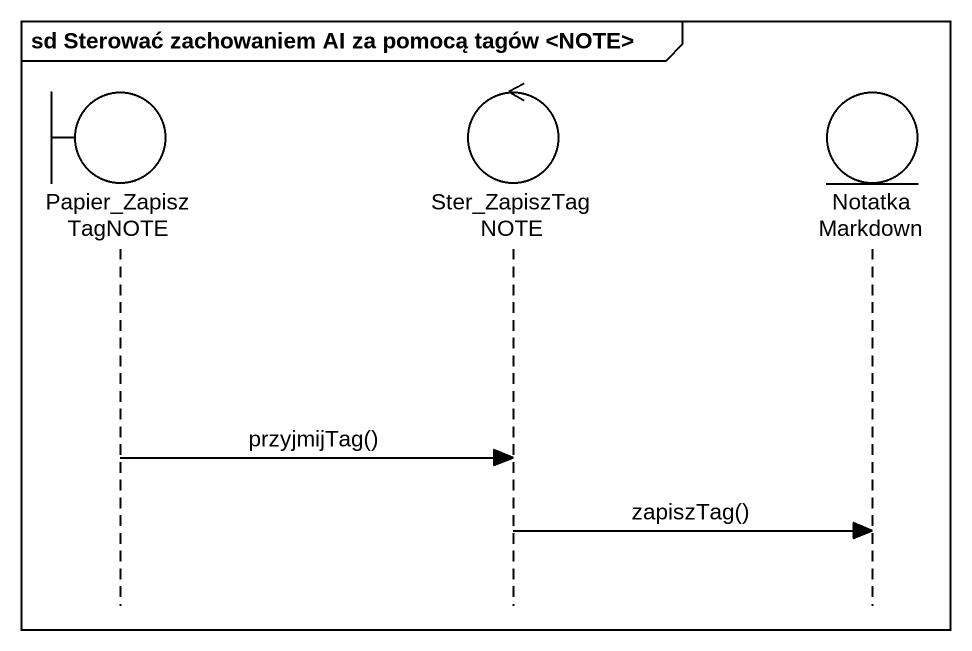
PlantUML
@startuml
mainframe sd Sterować zachowaniem AI za pomocą tagów <NOTE>
hide footbox
boundary Papier_ZapiszTagNOTE
control Ster_ZapiszTagNOTE
entity "Notatka Markdown" as Notatka_Markdown

Papier_ZapiszTagNOTE -> Ster_ZapiszTagNOTE : przyjmijTag()
Ster_ZapiszTagNOTE -> Notatka_Markdown : zapiszTag()
@enduml
